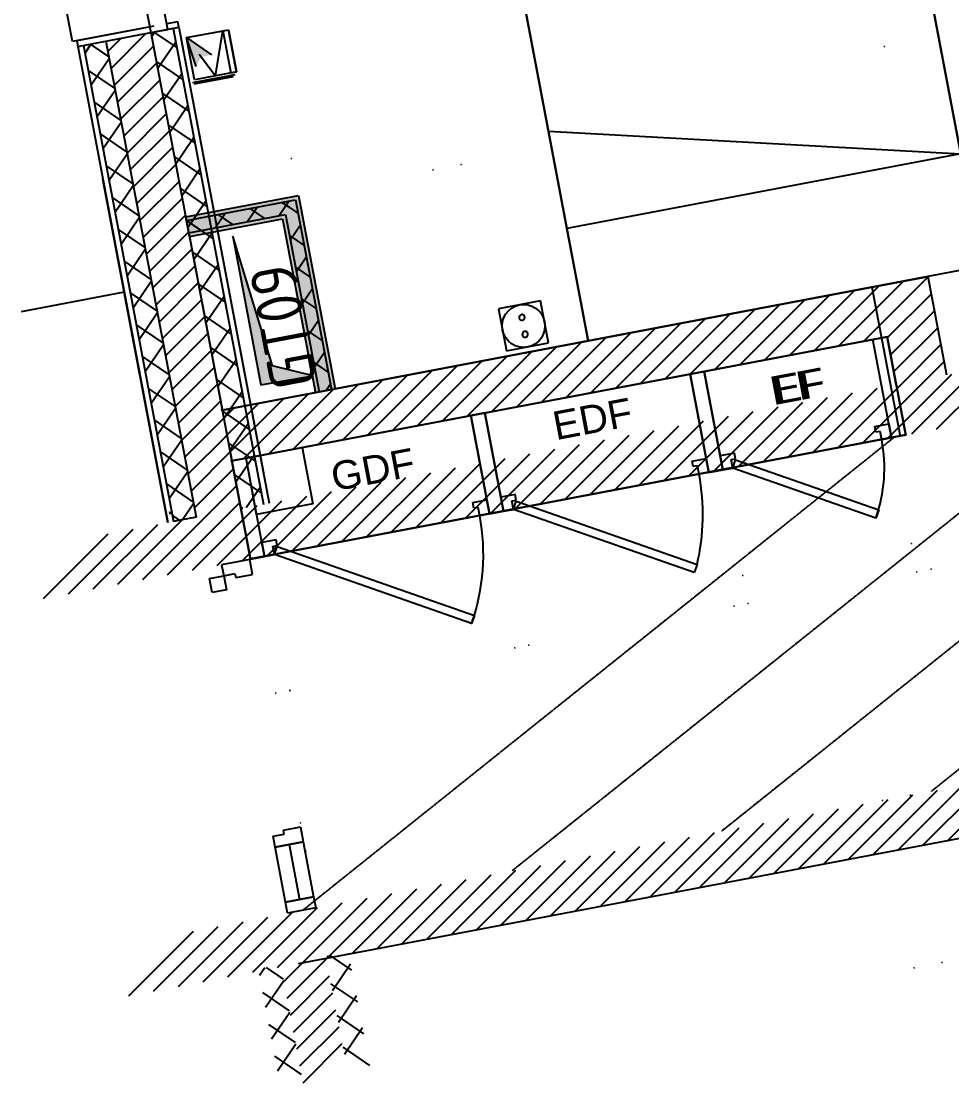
# Model space of a CAD drawing. Header units: centimetres. Extents: x 209280 to 319866, y -365283 to -277503.
# Drawn here: x 299584 to 302836, y -306354 to -302644 of the extents above; entities that cross this region are included whole.
import ezdxf

# ---------------------------------------------------------------- set-up
doc = ezdxf.new("R2010")
doc.units = ezdxf.units.CM
doc.linetypes.add('Style de ligne -1', pattern=[0.41664, 0.20828, -0.20836])
doc.layers.get('0').update_dxf_attribs({"color": 252})
for name, color, linetype, lineweight in [('0-PROJET-BOIS', 7, 'Continuous', 5), ('0-PROJET-DESSINS CRÉES', 7, 'Continuous', 9), ('0-PROJET-FAUX PLAFOND', 251, 'Style de ligne -1', 5), ('0-PROJET-Gaines', 7, 'Continuous', 13), ('0-PROJET-MENUISERIES EXT', 7, 'Continuous', 5), ('0-PROJET-MENUISERIES INT', 7, 'Continuous', 5), ('0-PROJET-MUR BETON', 7, 'Continuous', 35), ('0-PROJET-SH', 7, 'Continuous', 5), ('0-PROJET-TEXTE', 7, 'Continuous', 5), ('0-PROJET-TEXTE GAINES', 7, 'Continuous', 5), ('prlm-ELEC-CFO', 1, 'Continuous', 25)]:
    doc.layers.add(name, color=color, linetype=linetype, lineweight=lineweight)
doc.styles.add('Geneva', font='arial.ttf')
doc.styles.get("Standard").update_dxf_attribs({"font": 'isocp.shx', "height": 100})

msp = doc.modelspace()

# ---------------------------------------------------------------- hatches: boundary and pattern name
at = {"layer": '0-PROJET-DESSINS CRÉES', "lineweight": 25}
msp.add_hatch(color=256, dxfattribs=at).paths.add_polyline_path([(300323.288, -303394.678), (300421.828, -303914.945), (300604.951, -303883.35), (300462.025, -303848.789)])
at = {"layer": 'prlm-ELEC-CFO', "lineweight": 25}
msp.add_hatch(color=256, dxfattribs=at).paths.add_polyline_path([(300195.962, -302801.536), (300213.182, -302768.786), (300249.332, -302760.895), (300161.687, -302701.16)])

# ---------------------------------------------------------------- linework, layer by layer
at = {"lineweight": 25}
for p, q in [((302601.037, -302731.74), (302600.988, -302731.75)), ((300529.349, -303124.074), (300529.3, -303124.083)), ((300529.349, -303124.074), (300529.399, -303124.064)), ((301023.759, -303163.575), (301023.768, -303163.624)), ((301121.865, -303144.995), (301121.856, -303144.946)), ((299869.723, -303195.878), (299869.674, -303195.887)), ((300232.922, -303180.211), (300232.971, -303180.201)), ((299944.558, -303591.042), (299944.509, -303591.051)), ((301151.862, -303840.014), (301151.853, -303839.965)), ((302461.263, -304129.58), (302461.272, -304129.629)), ((302696.068, -304469.775), (302696.019, -304469.784)), ((302106.546, -304581.418), (302106.595, -304581.409)), ((302714.647, -304567.881), (302714.696, -304567.872)), ((302763.774, -304558.578), (302763.725, -304558.587)), ((302075.999, -304688.828), (302075.95, -304688.837)), ((302075.999, -304688.828), (302076.048, -304688.818)), ((302125.126, -304679.524), (302125.076, -304679.533)), ((301309.623, -304833.963), (301309.574, -304833.972)), ((301309.623, -304833.963), (301309.673, -304833.953)), ((301358.75, -304824.659), (301358.701, -304824.668)), ((301358.75, -304824.659), (301358.799, -304824.65)), ((300474.465, -304992.124), (300474.514, -304992.115)), ((300523.592, -304982.82), (300523.543, -304982.83)), ((300523.592, -304982.82), (300523.641, -304982.811)), ((302594.178, -305368.05), (302594.187, -305368.099)), ((302692.284, -305349.471), (302692.275, -305349.421)), ((300560.267, -305445.196), (300560.218, -305445.206)), ((300578.846, -305543.302), (300578.895, -305543.293)), ((302627.671, -305544.906), (302627.662, -305544.857)), ((302627.671, -305544.906), (302627.68, -305544.955)), ((301124.243, -305829.623), (301124.252, -305829.673)), ((302704.83, -305952.339), (302704.82, -305952.29)), ((302802.936, -305933.76), (302802.945, -305933.809))]:
    msp.add_line(p, q, dxfattribs=at)
for centre in [(302601.037, -302731.74), (300529.349, -303124.074), (300529.349, -303124.074), (301023.759, -303163.575), (301121.865, -303144.995), (299869.723, -303195.878), (300232.922, -303180.211), (299944.558, -303591.042), (301151.862, -303840.014), (302461.263, -304129.58), (302696.068, -304469.775), (302106.546, -304581.418), (302714.647, -304567.881), (302763.774, -304558.578), (302075.999, -304688.828), (302075.999, -304688.828), (302125.126, -304679.524), (301309.623, -304833.963), (301309.623, -304833.963), (301358.75, -304824.659), (301358.75, -304824.659), (300474.465, -304992.124), (300523.592, -304982.82), (300523.592, -304982.82), (302594.178, -305368.05), (302692.284, -305349.471), (300560.267, -305445.196), (300578.846, -305543.302), (302627.671, -305544.906), (302627.671, -305544.906), (301124.243, -305829.623), (302704.83, -305952.339), (302802.936, -305933.76)]:
    msp.add_circle(centre, 0.025, dxfattribs=at)
at = {"layer": '0-PROJET-BOIS', "lineweight": 25}
for p, q in [((300102.448, -304357.066), (300104.309, -304366.891)), ((300111.583, -304365.514), (300116.607, -304392.042))]:
    msp.add_line(p, q, dxfattribs=at)
at = {"layer": '0-PROJET-DESSINS CRÉES', "lineweight": 25}
for p, q in [((302588.007, -301633.814), (302941.542, -303500.633)), ((302941.542, -303500.633), (302588.007, -301633.814)), ((301212.456, -301894.314), (301565.992, -303761.133)), ((301565.992, -303761.133), (301212.456, -301894.314)), ((300131.809, -302645.33), (300092.508, -302652.773)), ((300135.531, -302664.981), (300131.809, -302645.33)), ((300030.608, -302664.496), (299778.096, -302712.316)), ((299778.096, -302712.316), (299781.818, -302731.967)), ((301427.097, -303027.709), (302867.094, -303107.512)), ((302867.094, -303107.512), (301491.543, -303368.012)), ((300159.184, -303327.307), (300553.689, -303252.596)), ((300159.184, -303327.307), (300553.689, -303252.596)), ((300159.184, -303327.307), (300553.689, -303252.596)), ((300159.184, -303327.307), (300553.689, -303252.596)), ((300553.689, -303252.596), (300681.792, -303929.033)), ((300553.689, -303252.596), (300681.792, -303929.033)), ((300161.603, -303340.08), (300543.335, -303267.788)), ((300161.603, -303340.08), (300543.335, -303267.788)), ((300161.603, -303340.08), (300543.335, -303267.788)), ((300161.603, -303340.08), (300543.335, -303267.788)), ((300484.781, -303323.659), (300519.825, -303272.24)), ((300484.781, -303323.659), (300519.825, -303272.24)), ((300523.753, -303296.52), (300495.021, -303276.937)), ((300523.753, -303296.52), (300495.021, -303276.937)), ((300543.335, -303267.788), (300669.019, -303931.452)), ((300543.335, -303267.788), (300669.019, -303931.452)), ((300172.209, -303396.084), (300159.184, -303327.307)), ((300169.79, -303383.311), (300508.29, -303319.207)), ((300169.79, -303383.311), (300508.29, -303319.207)), ((300169.79, -303383.311), (300508.29, -303319.207)), ((300169.79, -303383.311), (300508.29, -303319.207)), ((300262.458, -303365.762), (300297.503, -303314.343)), ((300262.458, -303365.762), (300297.503, -303314.343)), ((300324.117, -303354.085), (300272.698, -303319.041)), ((300324.117, -303354.085), (300272.698, -303319.041)), ((300373.62, -303344.71), (300408.664, -303293.292)), ((300373.62, -303344.71), (300408.664, -303293.292)), ((300435.278, -303333.033), (300383.859, -303297.989)), ((300435.278, -303333.033), (300383.859, -303297.989)), ((300508.29, -303319.207), (300625.787, -303939.639)), ((300508.29, -303319.207), (300625.787, -303939.639)), ((300523.753, -303296.52), (300552.484, -303316.102)), ((300212.956, -303375.137), (300161.615, -303340.146)), ((300212.956, -303375.137), (300161.615, -303340.146)), ((300166.288, -303364.818), (300186.341, -303335.395)), ((300166.288, -303364.818), (300186.341, -303335.395)), ((300172.209, -303396.084), (300497.936, -303334.398)), ((300172.209, -303396.084), (300497.936, -303334.398)), ((300497.936, -303334.398), (300613.014, -303942.058)), ((300524.89, -303406.858), (300559.934, -303355.44)), ((300172.209, -303396.084), (300287.649, -304005.658)), ((300323.288, -303394.678), (300421.828, -303914.945)), ((300462.025, -303848.789), (300323.288, -303394.678)), ((300522.117, -303392.219), (300573.536, -303427.263)), ((300545.941, -303518.02), (300580.986, -303466.601)), ((300543.169, -303503.38), (300594.588, -303538.424)), ((302941.542, -303500.633), (301565.992, -303761.133)), ((300287.204, -304003.308), (302556.879, -303573.48)), ((300566.993, -303629.181), (300602.037, -303577.762)), ((302556.879, -303573.48), (302655.505, -304094.266)), ((300564.22, -303614.541), (300615.639, -303649.586)), ((300588.044, -303740.342), (300623.089, -303688.923)), ((300585.272, -303725.703), (300636.691, -303760.747)), ((300320.705, -304180.207), (302610.014, -303746.66)), ((301565.992, -303761.133), (300681.709, -303928.597)), ((302610.014, -303746.66), (302674.882, -304089.191)), ((300609.096, -303851.503), (300644.14, -303800.085)), ((300606.324, -303836.864), (300657.742, -303871.908)), ((300421.828, -303914.945), (300604.951, -303883.35)), ((300604.951, -303883.35), (300462.025, -303848.789)), ((300648.813, -303935.279), (300665.192, -303911.246)), ((300385.458, -303984.701), (300287.261, -304003.297)), ((300385.83, -304524.094), (300287.204, -304003.308)), ((302674.882, -304089.191), (300385.573, -304522.738)), ((302655.505, -304094.266), (300385.83, -304524.094)), ((300385.573, -304522.738), (300320.705, -304180.207)), ((300195.131, -304377.009), (300116.577, -304391.885)), ((300242.681, -304591.032), (300291.808, -304581.729)), ((300291.808, -304581.729), (300301.112, -304630.856)), ((300251.985, -304640.16), (300242.681, -304591.032)), ((300301.112, -304630.856), (300251.985, -304640.16)), ((300748.329, -305900.814), (300650.075, -305919.421))]:
    msp.add_line(p, q, dxfattribs=at)
for points in [[(300172.209, -303396.084), (300159.184, -303327.307), (300497.936, -303334.398), (300553.689, -303252.596)], [(300172.209, -303396.084), (300159.184, -303327.307), (300497.936, -303334.398), (300553.689, -303252.596)], [(300497.936, -303334.398), (300553.689, -303252.596), (300613.014, -303942.058), (300681.792, -303929.033)]]:
    msp.add_solid(points, dxfattribs=at)
at = {"layer": '0-PROJET-FAUX PLAFOND', "lineweight": 25}
for p, q in [((304831.807, -303682.157), (302764.857, -305335.717)), ((304099.507, -303820.849), (302032.553, -305474.412)), ((303367.206, -303959.54), (301300.25, -305613.106)), ((302634.906, -304098.232), (300567.946, -305751.8))]:
    msp.add_line(p, q, dxfattribs=at)
at = {"layer": '0-PROJET-Gaines', "lineweight": 25}
for p, q in [((300320.78, -304180.603), (302610.074, -303747.06)), ((301971.441, -303868.003), (302560.962, -303756.36)), ((301971.441, -303868.003), (302560.962, -303756.36)), ((302560.962, -303756.36), (302610.089, -303747.057)), ((302626.087, -304100.248), (302560.962, -303756.36)), ((302610.074, -303747.06), (302675.124, -304090.551)), ((302610.089, -303747.057), (302675.214, -304090.944)), ((301204.992, -304012.749), (301922.243, -303876.917)), ((301971.441, -303868.003), (301922.314, -303877.306)), ((301922.314, -303877.306), (301987.439, -304221.194)), ((302036.566, -304211.891), (301971.441, -303868.003)), ((300369.835, -304170.903), (301155.865, -304022.053)), ((302567.657, -304060.425), (302616.784, -304051.121)), ((302567.657, -304060.425), (302616.784, -304051.121)), ((302571.379, -304080.075), (302567.657, -304060.425)), ((302571.379, -304080.075), (302567.657, -304060.425)), ((302616.784, -304051.121), (302626.087, -304100.248)), ((302616.784, -304051.121), (302626.087, -304100.248)), ((302675.124, -304090.551), (300385.83, -304524.094)), ((302586.117, -304077.284), (302571.379, -304080.075)), ((302586.117, -304077.284), (302571.379, -304080.075)), ((302591.699, -304106.76), (302586.117, -304077.284)), ((302591.699, -304106.76), (302586.117, -304077.284)), ((302626.087, -304100.248), (302591.699, -304106.76)), ((302626.087, -304100.248), (302591.699, -304106.76)), ((302675.214, -304090.944), (302626.087, -304100.248)), ((300385.83, -304524.094), (300320.78, -304180.603)), ((301928.938, -304180.981), (301978.065, -304171.678)), ((301932.659, -304200.632), (301928.938, -304180.981)), ((301978.065, -304171.678), (301987.368, -304220.805)), ((302076.389, -304153.46), (302027.262, -304162.764)), ((302076.389, -304153.46), (302027.262, -304162.764)), ((302027.262, -304162.764), (302036.566, -304211.891)), ((302027.262, -304162.764), (302036.566, -304211.891)), ((302065.372, -304175.902), (302080.11, -304173.111)), ((302065.372, -304175.902), (302080.11, -304173.111)), ((302070.954, -304205.378), (302065.372, -304175.902)), ((302070.954, -304205.378), (302065.372, -304175.902)), ((302070.954, -304205.378), (302080.858, -304177.06)), ((302070.954, -304205.378), (302080.858, -304177.06)), ((302080.11, -304173.111), (302076.389, -304153.46)), ((302080.11, -304173.111), (302076.389, -304153.46)), ((302080.858, -304177.06), (302581.145, -304352.027)), ((302080.858, -304177.06), (302581.145, -304352.027)), ((301947.397, -304197.841), (301932.659, -304200.632)), ((301952.979, -304227.317), (301947.397, -304197.841)), ((301987.439, -304221.194), (302036.566, -304211.891)), ((302036.566, -304211.891), (302070.954, -304205.378)), ((302036.566, -304211.891), (302070.954, -304205.378)), ((302571.241, -304380.345), (302070.954, -304205.378)), ((302571.241, -304380.345), (302070.954, -304205.378)), ((301987.368, -304220.805), (301952.979, -304227.317)), ((301162.557, -304326.117), (301211.684, -304316.814)), ((301166.278, -304345.768), (301162.557, -304326.117)), ((301211.684, -304316.814), (301220.987, -304365.941)), ((301309.94, -304298.206), (301260.813, -304307.51)), ((301260.813, -304307.51), (301270.117, -304356.637)), ((301298.923, -304320.648), (301313.661, -304317.857)), ((301304.506, -304350.124), (301298.923, -304320.648)), ((301304.506, -304350.124), (301314.409, -304321.806)), ((301313.661, -304317.857), (301309.94, -304298.206)), ((301314.409, -304321.806), (301946.069, -304542.718)), ((301181.016, -304342.977), (301166.278, -304345.768)), ((301186.598, -304372.453), (301181.016, -304342.977)), ((301220.987, -304365.941), (301186.598, -304372.453)), ((301270.117, -304356.637), (301304.506, -304350.124)), ((301936.165, -304571.036), (301304.506, -304350.124)), ((302581.145, -304352.027), (302571.241, -304380.345)), ((302581.145, -304352.027), (302571.241, -304380.345)), ((300474.78, -304456.361), (300425.654, -304465.664)), ((300425.654, -304465.664), (300434.957, -304514.791)), ((300463.764, -304478.803), (300478.502, -304476.012)), ((300478.502, -304476.012), (300474.78, -304456.361)), ((300434.957, -304514.791), (300469.346, -304508.279)), ((300469.346, -304508.279), (300463.764, -304478.803)), ((301946.069, -304542.718), (301936.165, -304571.036))]:
    msp.add_line(p, q, dxfattribs=at)
at = {"layer": '0-PROJET-Gaines', "lineweight": 25, "flags": 128}
for points in [[(302675.214, -304090.944), (302626.087, -304100.248), (302560.962, -303756.36), (302610.089, -303747.057)], [(302036.495, -304211.501), (301987.368, -304220.805), (301922.243, -303876.917), (301971.37, -303867.613)], [(302036.566, -304211.891), (301971.441, -303868.003), (301922.314, -303877.306), (301987.439, -304221.194)], [(301270.117, -304356.637), (301204.992, -304012.749), (301155.865, -304022.053), (301220.99, -304365.94)], [(301270.114, -304356.638), (301220.987, -304365.941), (301155.865, -304022.053), (301204.992, -304012.75)], [(300369.835, -304170.903), (300566.342, -304133.69), (300603.555, -304330.198), (300407.047, -304367.411)], [(300434.957, -304514.791), (300369.835, -304170.903), (300320.708, -304180.206), (300385.83, -304524.094)], [(300479.25, -304479.961), (301168.321, -304720.959), (301158.417, -304749.277), (300469.346, -304508.279)]]:
    msp.add_lwpolyline(points, close=True, dxfattribs=at)
at = {"layer": '0-PROJET-Gaines', "lineweight": 25}
for centre, radius, start, end in [((302070.954, -304205.378), 530, 340.723601, 10.723601), ((302070.954, -304205.378), 530, 340.723601, 10.723601), ((301206.252, -304368.731), 760, 346.76593, 10.723601), ((300469.346, -304508.279), 730, 340.723105, 10.723105)]:
    msp.add_arc(centre, radius, start, end, dxfattribs=at)
at = {"layer": '0-PROJET-MENUISERIES EXT', "lineweight": 25}
for p, q in [((299763.358, -302715.107), (299586.59, -301781.698)), ((300022.391, -302604.985), (300037.277, -302683.588)), ((300096.229, -302672.424), (300081.344, -302593.821)), ((300048.294, -302661.146), (299763.358, -302715.107)), ((300037.277, -302683.588), (300096.229, -302672.424))]:
    msp.add_line(p, q, dxfattribs=at)
at = {"layer": '0-PROJET-MENUISERIES INT', "lineweight": 25}
for p, q in [((300382.781, -304524.672), (300284.528, -304543.279)), ((300284.528, -304543.279), (300291.809, -304581.729)), ((300392.761, -304577.372), (300382.781, -304524.672)), ((300291.809, -304581.729), (300331.11, -304574.287)), ((300291.809, -304581.729), (300301.112, -304630.856)), ((300331.11, -304574.287), (300333.809, -304588.536)), ((300333.809, -304588.536), (300392.761, -304577.372)), ((300500.902, -305470.851), (300559.854, -305459.688)), ((300503.6, -305485.1), (300500.902, -305470.851)), ((300559.854, -305459.688), (300569.834, -305512.387)), ((300464.299, -305492.542), (300503.6, -305485.1)), ((300471.58, -305530.993), (300464.299, -305492.542)), ((300569.834, -305512.387), (300471.58, -305530.993))]:
    msp.add_line(p, q, dxfattribs=at)
at = {"layer": '0-PROJET-MUR BETON', "lineweight": 25}
for p, q in [((299781.818, -302731.967), (300135.531, -302664.981)), ((299898.163, -302808.889), (300020.236, -302686.815)), ((300037.277, -302683.588), (300352.337, -304347.238)), ((300037.277, -302683.588), (300352.337, -304347.238)), ((300039.986, -302697.893), (300051.582, -302680.879)), ((300047.742, -302681.606), (300128.784, -302736.84)), ((300115.88, -302668.702), (300430.94, -304332.353)), ((300135.531, -302664.981), (300450.591, -304328.631)), ((300135.531, -302664.981), (300430.435, -304222.198)), ((299781.818, -302731.967), (300096.877, -304395.616)), ((299781.818, -302731.967), (300096.877, -304395.616)), ((299801.468, -302728.245), (300116.528, -304391.895)), ((299806.732, -302756.037), (299829.26, -302722.982)), ((299825.42, -302723.709), (299890.421, -302768.011)), ((299880.071, -302713.36), (300195.131, -304377.009)), ((299886.973, -302749.801), (299933.54, -302703.234)), ((299909.353, -302867.977), (300046.268, -302731.062)), ((300061.038, -302809.055), (300124.755, -302715.566)), ((299827.783, -302867.198), (299891.5, -302773.709)), ((299920.543, -302927.065), (300057.458, -302790.15)), ((300056.347, -302784.284), (300149.835, -302848.002)), ((299817.984, -302815.455), (299911.473, -302879.173)), ((300082.089, -302920.216), (300145.807, -302826.727)), ((299931.733, -302986.154), (300068.648, -302849.238)), ((299848.835, -302978.359), (299912.552, -302884.871)), ((299942.923, -303045.242), (300079.838, -302908.327)), ((300077.398, -302895.446), (300170.887, -302959.163)), ((299839.036, -302926.617), (299932.524, -302990.334)), ((300103.141, -303031.377), (300166.858, -302937.889)), ((299954.113, -303104.33), (300091.028, -302967.415)), ((299869.886, -303089.521), (299933.603, -302996.032)), ((299965.303, -303163.418), (300102.218, -303026.503)), ((300098.45, -303006.607), (300191.939, -303070.324)), ((299860.087, -303037.778), (299953.576, -303101.495)), ((300124.193, -303142.539), (300187.91, -303049.05)), ((299976.493, -303222.506), (300113.408, -303085.591)), ((299890.938, -303200.682), (299954.655, -303107.193)), ((300119.502, -303117.768), (300212.99, -303181.485)), ((299881.139, -303148.939), (299974.628, -303212.656)), ((299987.683, -303281.594), (300124.598, -303144.679)), ((300145.244, -303253.7), (300208.961, -303160.211)), ((299998.873, -303340.682), (300135.788, -303203.767)), ((299911.989, -303311.843), (299975.707, -303218.354)), ((300140.553, -303228.929), (300234.042, -303292.647)), ((299902.191, -303260.101), (299995.679, -303323.818)), ((300010.063, -303399.771), (300146.978, -303262.856)), ((300166.296, -303364.861), (300230.013, -303271.372)), ((300021.253, -303458.859), (300158.168, -303321.944)), ((299933.041, -303423.004), (299996.758, -303329.516)), ((300161.605, -303340.091), (300255.093, -303403.808)), ((299923.242, -303371.262), (300016.731, -303434.979)), ((300032.443, -303517.947), (300169.358, -303381.032)), ((300187.347, -303476.022), (300251.064, -303382.534)), ((299954.093, -303534.166), (300017.81, -303440.677)), ((300043.633, -303577.035), (300180.548, -303440.12)), ((300182.656, -303451.252), (300276.145, -303514.969)), ((299944.294, -303482.423), (300037.782, -303546.14)), ((300054.823, -303636.123), (300191.738, -303499.208)), ((300208.399, -303587.184), (300272.116, -303493.695)), ((302753.48, -303536.702), (300281.685, -304004.807)), ((302753.48, -303536.702), (300281.685, -304004.807)), ((302528.786, -303762.454), (302751.216, -303540.023)), ((302818.675, -303881.272), (302753.48, -303536.702)), ((302818.675, -303881.272), (302753.48, -303536.702)), ((299975.144, -303645.327), (300038.861, -303551.838)), ((300066.013, -303695.211), (300202.928, -303558.296)), ((300203.708, -303562.413), (300297.197, -303626.131)), ((302268.695, -303811.709), (302494.694, -303585.711)), ((302355.392, -303795.291), (302581.391, -303569.292)), ((302442.089, -303778.872), (302668.087, -303552.874)), ((299965.345, -303593.584), (300058.834, -303657.302)), ((300077.203, -303754.3), (300214.118, -303617.384)), ((300229.45, -303698.345), (300293.168, -303604.856)), ((302095.302, -303844.546), (302321.301, -303618.548)), ((302181.999, -303828.128), (302407.997, -303602.129)), ((302610.783, -303750.735), (302764.83, -303596.688)), ((301921.909, -303877.383), (302147.907, -303651.385)), ((302008.605, -303860.965), (302234.604, -303634.966)), ((302621.964, -303809.831), (302776.011, -303655.784)), ((299996.196, -303756.488), (300059.913, -303663)), ((300088.393, -303813.388), (300225.308, -303676.473)), ((300224.76, -303673.575), (300318.248, -303737.292)), ((301748.515, -303910.22), (301974.514, -303684.222)), ((301835.212, -303893.802), (302061.211, -303667.803)), ((299986.397, -303704.746), (300079.885, -303768.463)), ((300099.583, -303872.476), (300236.498, -303735.561)), ((300250.502, -303809.506), (300314.219, -303716.018)), ((301488.425, -303959.476), (301714.424, -303733.477)), ((301575.122, -303943.057), (301801.121, -303717.059)), ((301661.819, -303926.639), (301887.817, -303700.64)), ((302633.146, -303868.928), (302787.193, -303714.881)), ((302610.087, -303747.057), (300315.178, -304181.664)), ((302610.087, -303747.057), (300315.178, -304181.664)), ((301315.032, -303992.313), (301541.031, -303766.314)), ((301401.729, -303975.894), (301627.727, -303749.896)), ((302641.813, -303914.736), (302610.087, -303747.057)), ((302641.813, -303914.736), (302610.087, -303747.057)), ((300017.247, -303867.649), (300080.965, -303774.161)), ((300110.773, -303931.564), (300247.688, -303794.649)), ((300245.811, -303784.736), (300339.3, -303848.453)), ((301141.639, -304025.15), (301367.637, -303799.151)), ((301228.335, -304008.731), (301454.334, -303782.733)), ((302661.304, -303911.048), (302798.374, -303773.978)), ((300007.448, -303815.907), (300100.937, -303879.624)), ((300271.554, -303920.667), (300335.271, -303827.179)), ((300968.245, -304057.987), (301194.244, -303831.988)), ((301054.942, -304041.568), (301280.941, -303815.57)), ((302747.982, -303894.648), (302809.556, -303833.074)), ((302783.423, -304070.041), (303009.422, -303844.043)), ((300121.963, -303990.652), (300258.878, -303853.737)), ((300708.155, -304107.242), (300934.154, -303881.244)), ((300794.852, -304090.824), (301020.851, -303864.825)), ((300881.549, -304074.405), (301107.547, -303848.407)), ((302610.03, -304102.878), (302836.029, -303876.88)), ((302696.727, -304086.46), (302922.725, -303860.461)), ((300038.299, -303978.811), (300102.016, -303885.322)), ((300133.153, -304049.74), (300270.068, -303912.825)), ((300266.863, -303895.897), (300360.351, -303959.614)), ((300534.762, -304140.079), (300760.761, -303914.081)), ((300621.459, -304123.661), (300847.457, -303897.662)), ((302436.637, -304135.715), (302662.635, -303909.717)), ((302523.333, -304119.297), (302749.332, -303893.298)), ((300028.5, -303927.068), (300121.989, -303990.785)), ((300292.605, -304031.829), (300356.322, -303938.34)), ((300361.369, -304172.916), (300587.367, -303946.918)), ((300448.065, -304156.498), (300674.064, -303930.499)), ((302263.243, -304168.552), (302489.242, -303942.554)), ((302349.94, -304152.134), (302575.939, -303926.135)), ((300144.343, -304108.829), (300281.259, -303971.913)), ((300298.759, -304094.969), (300413.974, -303979.755)), ((300309.949, -304154.057), (300500.67, -303963.336)), ((302003.153, -304217.808), (302229.152, -303991.809)), ((302089.85, -304201.389), (302315.849, -303975.391)), ((302176.547, -304184.971), (302402.545, -303958.972)), ((300059.351, -304089.972), (300123.068, -303996.483)), ((300155.534, -304167.917), (300292.449, -304031.002)), ((300287.569, -304035.881), (300327.277, -303996.173)), ((300287.914, -304007.058), (300381.403, -304070.776)), ((301829.76, -304250.645), (302055.759, -304024.646)), ((301916.457, -304234.226), (302142.455, -304008.228)), ((300049.552, -304038.23), (300143.04, -304101.947)), ((300313.657, -304142.99), (300377.374, -304049.501)), ((301656.367, -304283.482), (301882.365, -304057.483)), ((301743.063, -304267.063), (301969.062, -304041.065)), ((300166.724, -304227.005), (300303.639, -304090.09)), ((301396.277, -304332.737), (301622.275, -304106.739)), ((301482.973, -304316.319), (301708.972, -304090.32)), ((301569.67, -304299.9), (301795.668, -304073.902)), ((300080.402, -304201.133), (300144.119, -304107.645)), ((300308.966, -304118.22), (300402.454, -304181.937)), ((301222.883, -304365.574), (301448.882, -304139.576)), ((301309.58, -304349.156), (301535.578, -304123.157)), ((300070.603, -304149.391), (300164.092, -304213.108)), ((300177.914, -304286.093), (300314.829, -304149.178)), ((300334.708, -304254.151), (300398.426, -304160.663)), ((301049.49, -304398.411), (301275.488, -304172.413)), ((301136.186, -304381.993), (301362.185, -304155.994)), ((300189.104, -304345.181), (300326.019, -304208.266)), ((300876.096, -304431.248), (301102.095, -304205.25)), ((300962.793, -304414.83), (301188.792, -304188.831)), ((300101.454, -304312.295), (300165.171, -304218.806)), ((300330.017, -304229.381), (300423.506, -304293.098)), ((300616.006, -304480.504), (300842.005, -304254.505)), ((300702.703, -304464.085), (300928.702, -304238.087)), ((300789.4, -304447.667), (301015.398, -304221.668)), ((300091.655, -304260.552), (300185.143, -304324.269)), ((300235.128, -304369.435), (300337.209, -304267.354)), ((300370.412, -304343.815), (300419.477, -304271.824)), ((300442.613, -304513.341), (300668.612, -304287.342)), ((300529.31, -304496.922), (300755.308, -304270.924)), ((300269.22, -304546.178), (300495.218, -304320.179)), ((300321.825, -304353.016), (300348.399, -304326.442)), ((300355.916, -304529.759), (300581.915, -304303.761)), ((300449.042, -304320.452), (300450.591, -304328.631)), ((300095.826, -304579.015), (300321.825, -304353.016)), ((300148.09, -304385.918), (300186.222, -304329.967)), ((300182.523, -304562.596), (300408.522, -304336.598)), ((300351.069, -304340.542), (300359.033, -304345.97)), ((299835.736, -304628.27), (300061.735, -304402.272)), ((299922.433, -304611.852), (300148.432, -304385.853)), ((300009.13, -304595.433), (300235.128, -304369.435)), ((300112.706, -304371.713), (300136.709, -304388.073)), ((299662.343, -304661.107), (299888.342, -304435.109)), ((299749.04, -304644.689), (299975.038, -304418.69)), ((302821.016, -305508.291), (303047.015, -305282.292)), ((302647.623, -305541.128), (302873.621, -305315.129)), ((302734.319, -305524.709), (302960.318, -305298.711)), ((303638.404, -305353.495), (300551.821, -305938.028)), ((302387.533, -305590.383), (302613.531, -305364.385)), ((302474.229, -305573.965), (302700.228, -305347.966)), ((302560.926, -305557.546), (302786.925, -305331.548)), ((302214.139, -305623.22), (302440.138, -305397.222)), ((302300.836, -305606.802), (302526.835, -305380.803)), ((302040.746, -305656.057), (302266.745, -305430.059)), ((302127.443, -305639.639), (302353.441, -305413.64)), ((301780.656, -305705.313), (302006.655, -305479.314)), ((301867.353, -305688.894), (302093.351, -305462.896)), ((301954.049, -305672.476), (302180.048, -305446.477)), ((301607.263, -305738.15), (301833.261, -305512.151)), ((301693.959, -305721.731), (301919.958, -305495.733)), ((301433.869, -305770.987), (301659.868, -305544.988)), ((301520.566, -305754.568), (301746.565, -305528.57)), ((301260.476, -305803.824), (301486.475, -305577.825)), ((301347.173, -305787.405), (301573.171, -305561.407)), ((301000.386, -305853.079), (301226.385, -305627.081)), ((301087.083, -305836.661), (301313.081, -305610.662)), ((301173.779, -305820.242), (301399.778, -305594.244)), ((300826.993, -305885.916), (301052.991, -305659.918)), ((300913.689, -305869.498), (301139.688, -305643.499)), ((300653.599, -305918.753), (300879.598, -305692.755)), ((300740.296, -305902.335), (300966.294, -305676.336)), ((300480.206, -305951.59), (300706.204, -305725.592)), ((300566.903, -305935.172), (300792.901, -305709.173)), ((300220.116, -306000.846), (300446.114, -305774.847)), ((300306.812, -305984.427), (300532.811, -305758.429)), ((300393.509, -305968.009), (300619.508, -305742.01)), ((300046.722, -306033.683), (300272.721, -305807.684)), ((300133.419, -306017.264), (300359.418, -305791.266)), ((299960.026, -306050.101), (300186.024, -305824.103)), ((300513.615, -306058.737), (300650.53, -305921.822)), ((300658.152, -305910.343), (300650.486, -305921.59)), ((300739.275, -305960.492), (300664.055, -305909.225)), ((300435.829, -305952.446), (300417.232, -305979.734)), ((300500.913, -305991.663), (300441.732, -305951.328)), ((300502.425, -305999.649), (300576.214, -305925.861)), ((300735.255, -305939.263), (300671.538, -306032.752)), ((300502, -305997.406), (300438.283, -306090.895)), ((300524.805, -306117.826), (300661.72, -305980.91)), ((300760.327, -306071.653), (300666.838, -306007.936)), ((300521.964, -306102.824), (300428.476, -306039.107)), ((300535.995, -306176.914), (300672.91, -306039.999)), ((300756.307, -306050.424), (300692.589, -306143.913)), ((300523.052, -306108.568), (300459.335, -306202.056)), ((300547.185, -306236.002), (300684.1, -306099.087)), ((300781.378, -306182.814), (300687.89, -306119.097)), ((300543.016, -306213.985), (300449.527, -306150.268)), ((300558.375, -306295.09), (300695.29, -306158.175)), ((300777.358, -306161.586), (300713.641, -306255.074)), ((300544.104, -306219.729), (300480.386, -306313.218)), ((300569.565, -306354.178), (300706.48, -306217.263)), ((300802.43, -306293.976), (300708.941, -306230.258)), ((300564.067, -306325.147), (300470.579, -306261.429))]:
    msp.add_line(p, q, dxfattribs=at)
at = {"layer": '0-PROJET-SH', "lineweight": 25}
for p, q in [((300471.58, -305530.993), (300569.833, -305512.386)), ((300569.833, -305512.386), (300606.268, -305704.775)), ((300508.014, -305723.382), (300471.58, -305530.993)), ((300520.707, -305521.69), (300557.141, -305714.079)), ((300606.268, -305704.775), (300508.014, -305723.382)), ((300508.014, -305723.382), (300606.268, -305704.775)), ((300515.296, -305761.834), (300508.014, -305723.382)), ((300606.268, -305704.775), (300613.55, -305743.227)), ((300613.55, -305743.227), (300515.296, -305761.834))]:
    msp.add_line(p, q, dxfattribs=at)
at = {"layer": '0-PROJET-TEXTE', "lineweight": 25}
for p, q in [((300096.926, -304395.607), (299869.723, -303195.878)), ((299944.509, -303591.051), (299584.356, -303659.256)), ((300096.926, -304395.607), (299944.558, -303591.042))]:
    msp.add_line(p, q, dxfattribs=at)
at = {"layer": 'prlm-ELEC-CFO', "lineweight": 25}
for p, q in [((300161.687, -302701.16), (300309.067, -302673.25)), ((300263.288, -302834.585), (300289.416, -302676.971)), ((300289.416, -302676.971), (300317.327, -302824.351)), ((300336.978, -302820.63), (300309.067, -302673.25)), ((300309.067, -302673.25), (300336.978, -302820.63)), ((300195.962, -302801.536), (300161.687, -302701.16)), ((300161.687, -302701.16), (300249.332, -302760.895)), ((300189.597, -302848.541), (300161.687, -302701.16)), ((300206.021, -302759.381), (300263.288, -302834.585)), ((300330.394, -302831.058), (300183.013, -302858.969)), ((300188.856, -302862.951), (300326.411, -302836.901)), ((300336.978, -302820.63), (300189.597, -302848.541)), ((300317.327, -302824.351), (300336.978, -302820.63)), ((301399.463, -303621.015), (301252.082, -303648.926)), ((301427.37, -303768.395), (301399.46, -303621.014)), ((301252.082, -303648.926), (301279.993, -303796.306)), ((301279.993, -303796.306), (301427.373, -303768.396))]:
    msp.add_line(p, q, dxfattribs=at)
msp.add_circle((301339.728, -303708.661), 75, dxfattribs=at)
for centre, start, end in [((301334.146, -303679.185), 100.723601, 280.723601), ((301334.146, -303679.185), 280.723601, 100.723601), ((301345.31, -303738.137), 100.723601, 280.723601), ((301345.31, -303738.137), 280.723601, 100.723601)]:
    msp.add_arc(centre, 10, start, end, dxfattribs=at)

# ---------------------------------------------------------------- texts
at = {"layer": '0-PROJET-Gaines', "lineweight": 25, "style": 'Geneva'}
msp.add_text('EF', height=99.6583, rotation=10.723601, dxfattribs=at).set_placement((302225.469, -303983.914))
at = {"layer": '0-PROJET-Gaines', "lineweight": 25, "char_height": 99.6583, "width": 556.52524, "attachment_point": 5, "line_spacing_factor": 0.72537, "style": 'Geneva'}
for s, insert, rotation in [('EF', (302290.801, -303920.827), 10.723601), ('EDF', (301580.416, -304033.537), 10.723601), ('GDF', (300813.211, -304211.287), 10.723105)]:
    msp.add_mtext(s, dxfattribs=dict(at, insert=insert, rotation=rotation))
at = {"layer": '0-PROJET-TEXTE GAINES', "lineweight": 25}
msp.add_text('GT09', height=159.8524, rotation=100.723601, dxfattribs=at).set_placement((300618.613, -303911.881))

doc.saveas('drawing.dxf')
